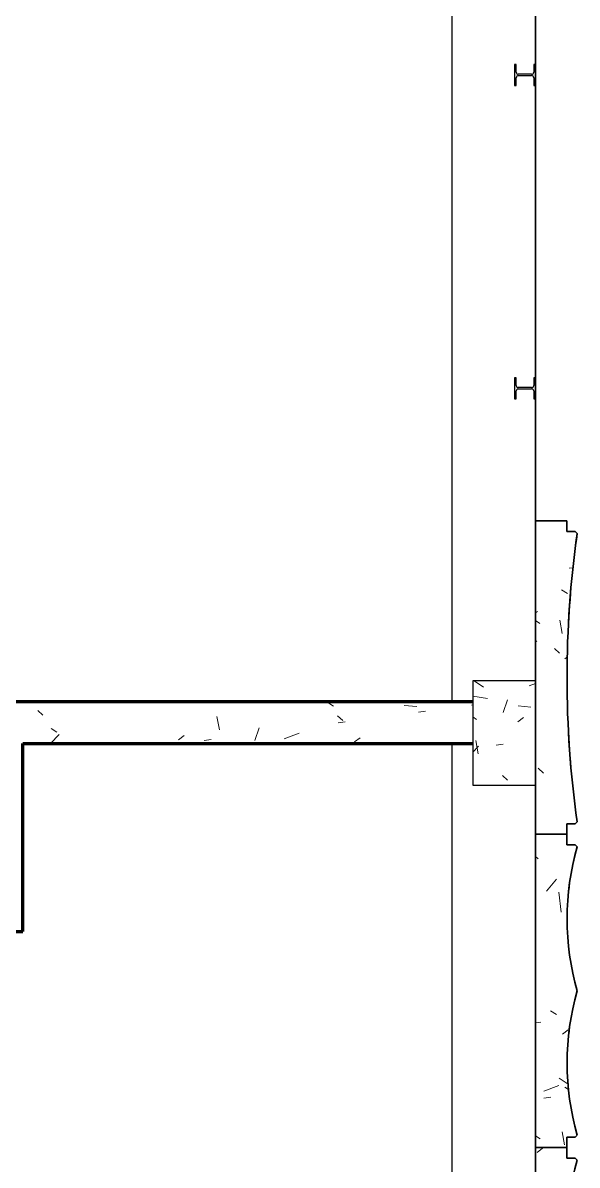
# Model space of a CAD drawing. Header units: millimetres. Extents: x -4391136 to -1798569, y -886572 to -291056.
# Drawn here: x -2665554 to -2662899, y -504168 to -498699 of the extents above; entities that cross this region are included whole.
import ezdxf

# ---------------------------------------------------------------- set-up
doc = ezdxf.new("R2010")
doc.units = ezdxf.units.MM
for name, color, linetype in [('Xref-C-1-PP17-AR-2214-01-B$0$A-GLAZ-CURT', 7, 'Continuous'), ('Xref-C-1-PP17-AR-2214-01-B$0$A-Wall', 7, 'Continuous'), ('Xref-C-1-PP17-AR-2214-01-B$0$A-WALL-PATT', 7, 'Continuous'), ('Xref-C-1-PP17-AR-2214-01-B$0$S-BEAM', 7, 'Continuous'), ('Xref-C-1-PP17-AR-2214-01-B$0$S-COLS', 7, 'Continuous'), ('Xref-C-1-PP17-AR-2214-01-B$0$S-COLS-E', 7, 'Continuous'), ('Xref-C-1-PP17-AR-2214-01-B$0$WALL-E', 7, 'Continuous')]:
    doc.layers.add(name, color=color, linetype=linetype)

# ---------------------------------------------------------------- blocks, each defined once
blk = doc.blocks.new('Xref-C-1-PP17-AR-2214-01-B$0$ACM_STR_COLN_Precast- Rectangular Column - 300x500-29835394-ENTRANCE 2 - LOWER ROOF FLOOR PLAN01-flat-1')
at = {"layer": 'Xref-C-1-PP17-AR-2214-01-B$0$S-COLS-E', "lineweight": 9}
h = blk.add_hatch(dxfattribs=at)
h.set_pattern_fill('ACET-2D-FP_50', style=0, pattern_type=2)
h.set_pattern_definition([(50, (2730087.7, 502148.95), (-459.03375, 385.17505), [76.2, -838.2]), (355, (2730087.7, 502148.95), (65.28253, 746.1827), [60.96, -670.56]), (100.451, (2730148.46, 502143.6), (-693.383, -127.89768), [64.76, -712.36]), (46.184, (2730087.7, 502352.15), (-648.5725, 622.30642), [114.3, -1257.3]), (96.636, (2730178.1, 502338.1), (-1050.5343, -122.21992), [97.14, -1068.54]), (351.184, (2730087.7, 502352.1), (172.19714, 1110.27497), [91.44, -1005.84]), (21, (2730189.3, 502301.35), (-214.74339, 559.42566), [76.2, -838.2]), (326, (2730189.3, 502301.35), (418.85394, 620.9765), [60.96, -670.56]), (71.451, (2730239.9, 502267.26), (-668.45247, 224.29692), [64.76, -712.36]), (37.5, (2730087.73, 502148.95), (-158.769242, 206.912105), [33.528, -628.904, 33.528, -1320.292]), (37.5, (2730087.73, 502148.95), (-158.769242, 206.912105), [-695.96, -647.192, 33.528, -639.572]), (7.5, (2730087.73, 502148.95), (-47.303606, 359.30656), [33.528, -354.584, 33.528, -870.204]), (7.5, (2730087.73, 502148.95), (-47.303606, 359.30656), [-421.64, -613.664, 33.528, -223.012]), (327.5, (2729861.16, 502148.95), (146.191164, 229.474162), [33.528, -220.472, 33.528, -1810.512]), (327.5, (2729861.16, 502148.95), (146.191164, 229.474162), [-287.528, -758.952, 33.528, -1018.032]), (317.5, (2729759.56, 502148.95), (321.09789, 350.41686), [33.528, -296.672, 33.528, -1239.52]), (317.5, (2729759.56, 502148.95), (321.09789, 350.41686), [-363.728, -492.76, 33.528, -713.232])])
h.paths.add_polyline_path([(-150, -190), (-150, -200), (150, -200), (150, 300), (-150, 300)])
at = {"layer": 'Xref-C-1-PP17-AR-2214-01-B$0$S-COLS', "color": 7}
for p, q in [((150, 300), (-150, 300)), ((-150, 300), (-150, 290)), ((-150, 290), (-150, -190)), ((150, 290), (150, 300)), ((150, -190), (150, 290)), ((-150, -190), (-150, -200)), ((-150, -200), (150, -200)), ((150, -200), (150, -190))]:
    blk.add_line(p, q, dxfattribs=at)
blk = doc.blocks.new('Xref-C-1-PP17-AR-2214-01-B$0$H-Wide Flange-Column - H100x100x17_2-V94-ENTRANCE 2 - LOWER ROOF FLOOR PLAN01-flat-1')
at = {"layer": 'Xref-C-1-PP17-AR-2214-01-B$0$S-COLS', "color": 7}
for p, q in [((-42, 50), (-50, 50)), ((-50, 50), (-50, -50)), ((-42, 13), (-42, 50)), ((32, 3), (-32, 3)), ((50, 50), (42, 50)), ((42, 50), (42, 13)), ((50, -50), (50, 50)), ((-50, -50), (-42, -50)), ((-42, -50), (-42, -13)), ((-32, -3), (32, -3)), ((42, -13), (42, -50)), ((42, -50), (50, -50))]:
    blk.add_line(p, q, dxfattribs=at)
for centre, start, end in [((-32, 13), 180, 270), ((32, 13), 270, 0), ((-32, -13), 90, 180), ((32, -13), 0, 90)]:
    blk.add_arc(centre, 10, start, end, dxfattribs=at)
blk = doc.blocks.new('Xref-C-1-PP17-AR-2214-01-B$0$H-Wide Flange-Column - H100x100x17_2-V93-ENTRANCE 2 - LOWER ROOF FLOOR PLAN01-flat-1')
at = {"layer": 'Xref-C-1-PP17-AR-2214-01-B$0$S-COLS', "color": 7}
for p, q in [((-42, 50), (-50, 50)), ((-50, 50), (-50, -50)), ((-42, 13), (-42, 50)), ((32, 3), (-32, 3)), ((50, 50), (42, 50)), ((42, 50), (42, 13)), ((50, -50), (50, 50)), ((-50, -50), (-42, -50)), ((-42, -50), (-42, -13)), ((-32, -3), (32, -3)), ((42, -13), (42, -50)), ((42, -50), (50, -50))]:
    blk.add_line(p, q, dxfattribs=at)
for centre, start, end in [((-32, 13), 180, 270), ((32, 13), 270, 0), ((-32, -13), 90, 180), ((32, -13), 0, 90)]:
    blk.add_arc(centre, 10, start, end, dxfattribs=at)
blk = doc.blocks.new('Xref-C-1-PP17-AR-2214-01-B$0$DPA_Curved type B - Curved Type B-V45-ENTRANCE 2 - LOWER ROOF FLOOR PLAN01-flat-1')
at = {"layer": 'Xref-C-1-PP17-AR-2214-01-B$0$A-GLAZ-CURT', "lineweight": 9}
h = blk.add_hatch(dxfattribs=at)
h.set_pattern_fill('ACET-2D-FP_28', angle=90, style=0, pattern_type=2)
h.set_pattern_definition([(50, (2729937.74, 503333.4), (-459.03375, 385.17505), [76.2, -838.2]), (355, (2729937.7, 503333.4), (65.28253, 746.1827), [60.96, -670.56]), (100.451, (2729998.46, 503328.1), (-693.383, -127.89768), [64.76, -712.36]), (46.184, (2729937.7, 503536.6), (-648.5725, 622.30642), [114.3, -1257.3]), (96.636, (2730028.1, 503522.6), (-1050.5343, -122.21992), [97.14, -1068.54]), (351.184, (2729937.7, 503536.6), (172.19714, 1110.27497), [91.44, -1005.84]), (21, (2730039.34, 503485.8), (-214.74339, 559.42566), [76.2, -838.2]), (326, (2730039.3, 503485.8), (418.85394, 620.9765), [60.96, -670.56]), (71.451, (2730089.9, 503451.7), (-668.45247, 224.29692), [64.76, -712.36]), (37.5, (2729937.74, 503333.4), (-158.769242, 206.912105), [33.528, -628.904, 33.528, -1320.292]), (37.5, (2729937.74, 503333.4), (-158.769242, 206.912105), [-695.96, -647.192, 33.528, -639.572]), (7.5, (2729937.74, 503333.4), (-47.303606, 359.30656), [33.528, -354.584, 33.528, -870.204]), (7.5, (2729937.74, 503333.4), (-47.303606, 359.30656), [-421.64, -613.664, 33.528, -223.012]), (327.5, (2729711.17, 503333.4), (146.191164, 229.474162), [33.528, -220.472, -1844.04]), (327.5, (2729711.17, 503333.4), (146.191164, 229.474162), [-254, 33.528, -758.952, -1051.56]), (327.5, (2729711.17, 503333.4), (146.191164, 229.474162), [-1046.48, 33.528, -1018.032]), (317.5, (2729609.57, 503333.4), (321.09789, 350.41686), [33.528, -296.672, 33.528, -1239.52]), (317.5, (2729609.57, 503333.4), (321.09789, 350.41686), [-363.728, -492.76, 33.528, -713.232])])
h.paths.add_polyline_path([(0, -671.5), (0, -750), (150, -750), (150, -700), (190, -700), (200, -690), (173.1, -576.7), (156.9, -461.3), (151.4, -345), (156.9, -228.7), (173.3, -112.6), (200, 0), (173.1, 113.3), (156.9, 228.7), (151.4, 345), (156.9, 461.3), (173.3, 577.4), (200, 690), (190, 700), (150, 700), (150, 750), (0, 750)])
at = {"layer": 'Xref-C-1-PP17-AR-2214-01-B$0$A-GLAZ-CURT', "color": 7, "lineweight": 35}
for p, q in [((150, 750), (0, 750)), ((0, 750), (0, -750)), ((150, 700), (150, 750)), ((190, 700), (150, 700)), ((200, 690), (190, 700)), ((150, -750), (150, -700)), ((150, -700), (190, -700)), ((190, -700), (200, -690)), ((0, -750), (150, -750))]:
    blk.add_line(p, q, dxfattribs=at)
for centre in [(1401.5, 345), (1401.5, -345)]:
    blk.add_arc(centre, 1250, 163.9788, 196.0212, dxfattribs=at)
blk = doc.blocks.new('Xref-C-1-PP17-AR-2214-01-B$0$DPA_Curved type B - Curved Type B-V35-ENTRANCE 2 - LOWER ROOF FLOOR PLAN01-flat-1')
at = {"layer": 'Xref-C-1-PP17-AR-2214-01-B$0$A-GLAZ-CURT', "color": 7}
for p, q in [((0, 750), (0, -750)), ((0, -750), (0, 750)), ((150, 700.5), (150, 750)), ((150, 750), (150, 700.5)), ((150, -750), (150, -700)), ((150, -700), (190, -700)), ((190, -700), (150, -700)), ((150, -700), (150, -750)), ((190, -700), (200, -690)), ((200, -690), (190, -700))]:
    blk.add_line(p, q, dxfattribs=at)
for centre, start, end in [((1401.5, 345), 163.9788, 179.9748), ((1401.5, 345), 163.9788, 169.2853), ((1401.5, 345), 169.3192, 179.9748), ((1401.5, 345), 180, 185.3152), ((1401.5, 345), 180, 185.3152), ((1401.5, -345), 163.9788, 179.9748), ((1401.5, -345), 163.9788, 169.2853), ((1401.5, -345), 169.3192, 179.9748), ((1401.5, -345), 180, 185.3152), ((1401.5, -345), 180, 185.3152)]:
    blk.add_arc(centre, 1250, start, end, dxfattribs=at)
blk = doc.blocks.new('Xref-C-1-PP17-AR-2214-01-B$0$DPA_Curved type A - Curved Type A-V34-ENTRANCE 2 - LOWER ROOF FLOOR PLAN01-flat-1')
at = {"layer": 'Xref-C-1-PP17-AR-2214-01-B$0$A-GLAZ-CURT', "color": 7}
for p, q in [((0, 750), (0, -750)), ((0, -750), (0, 750)), ((150, 700.5), (150, 750)), ((150, 750), (150, 700.5)), ((150, -750), (150, -700)), ((150, -700), (190, -700)), ((190, -700), (150, -700)), ((150, -700), (150, -750)), ((190, -700), (200, -690)), ((200, -690), (190, -700))]:
    blk.add_line(p, q, dxfattribs=at)
for start, end in [(171.9525, 177.3111), (171.9525, 177.3111), (177.3175, 179.9936), (177.3175, 179.9936), (180, 182.6761), (180, 182.6761), (182.6825, 185.3586), (182.6825, 185.3586)]:
    blk.add_arc((5080.2, 0), 4928.8, start, end, dxfattribs=at)
blk = doc.blocks.new('Xref-C-1-PP17-AR-2214-01-B$0$DPA_Curved type A - Curved Type A-V14-ENTRANCE 2 - LOWER ROOF FLOOR PLAN01-flat-1')
at = {"layer": 'Xref-C-1-PP17-AR-2214-01-B$0$A-GLAZ-CURT', "lineweight": 9}
h = blk.add_hatch(dxfattribs=at)
h.set_pattern_fill('ACET-2D-FP_15', angle=90, style=0, pattern_type=2)
h.set_pattern_definition([(50, (2729937.74, 501833.4), (-459.03375, 385.17505), [76.2, -838.2]), (355, (2729937.7, 501833.4), (65.28253, 746.1827), [60.96, -670.56]), (100.451, (2729998.46, 501828.1), (-693.383, -127.89768), [64.76, -712.36]), (46.184, (2729937.7, 502036.6), (-648.5725, 622.30642), [114.3, -1257.3]), (96.636, (2730028.1, 502022.6), (-1050.5343, -122.21992), [97.14, -1068.54]), (351.184, (2729937.7, 502036.6), (172.19714, 1110.27497), [91.44, -1005.84]), (21, (2730039.34, 501985.8), (-214.74339, 559.42566), [76.2, -838.2]), (326, (2730039.3, 501985.8), (418.85394, 620.9765), [60.96, -670.56]), (71.451, (2730089.9, 501951.7), (-668.45247, 224.29692), [64.76, -712.36]), (37.5, (2729937.74, 501833.4), (-158.769242, 206.912105), [33.528, -628.904, 33.528, -1320.292]), (37.5, (2729937.74, 501833.4), (-158.769242, 206.912105), [-695.96, -647.192, 33.528, -639.572]), (7.5, (2729937.74, 501833.4), (-47.303606, 359.30656), [33.528, -354.584, 33.528, -870.204]), (7.5, (2729937.74, 501833.4), (-47.303606, 359.30656), [-421.64, -613.664, 33.528, -223.012]), (327.5, (2729711.17, 501833.4), (146.191164, 229.474162), [33.528, -220.472, -1844.04]), (327.5, (2729711.17, 501833.4), (146.191164, 229.474162), [-254, 33.528, -758.952, -1051.56]), (327.5, (2729711.17, 501833.4), (146.191164, 229.474162), [-1046.48, 33.528, -1018.032]), (317.5, (2729609.57, 501833.4), (321.09789, 350.41686), [33.528, -296.672, 33.528, -1239.52]), (317.5, (2729609.57, 501833.4), (321.09789, 350.41686), [-363.728, -492.76, 33.528, -713.232])])
h.paths.add_polyline_path([(0, -750), (150, -750), (150, -700), (190, -700), (200, -690), (173.1, -460.8), (156.9, -230.7), (151.5, 0), (156.9, 230.7), (173.3, 462.7), (200, 690), (190, 700), (150, 700), (150, 750), (0, 750)])
at = {"layer": 'Xref-C-1-PP17-AR-2214-01-B$0$A-GLAZ-CURT', "color": 7, "lineweight": 35}
for p, q in [((150, 750), (0, 750)), ((0, 750), (0, -750)), ((150, 700), (150, 750)), ((190, 700), (150, 700)), ((200, 690), (190, 700)), ((150, -750), (150, -700)), ((150, -700), (190, -700)), ((190, -700), (200, -690)), ((0, -750), (150, -750))]:
    blk.add_line(p, q, dxfattribs=at)
blk.add_arc((5080.2, 0), 4928.8, 171.9525, 188.0475, dxfattribs=at)
blk = doc.blocks.new('Xref-C-1-PP17-AR-2214-01-B$0$DPA_Curved type B - Curved Type B-31237759-ENTRANCE 2 - LOWER ROOF FLOOR PLAN01-flat-1')
at = {"layer": 'Xref-C-1-PP17-AR-2214-01-B$0$A-GLAZ-CURT', "lineweight": 9}
h = blk.add_hatch(dxfattribs=at)
h.set_pattern_fill('ACET-2D-FP_14', angle=90, style=0, pattern_type=2)
h.set_pattern_definition([(50, (2729937.74, 504833.4), (-459.03375, 385.17505), [76.2, -838.2]), (355, (2729937.7, 504833.4), (65.28253, 746.1827), [60.96, -670.56]), (100.451, (2729998.46, 504828.1), (-693.383, -127.89768), [64.76, -712.36]), (46.184, (2729937.7, 505036.6), (-648.5725, 622.30642), [114.3, -1257.3]), (96.636, (2730028.1, 505022.6), (-1050.5343, -122.21992), [97.14, -1068.54]), (351.184, (2729937.7, 505036.6), (172.19714, 1110.27497), [91.44, -1005.84]), (21, (2730039.34, 504985.8), (-214.74339, 559.42566), [76.2, -838.2]), (326, (2730039.3, 504985.8), (418.85394, 620.9765), [60.96, -670.56]), (71.451, (2730089.9, 504951.7), (-668.45247, 224.29692), [64.76, -712.36]), (37.5, (2729937.74, 504833.4), (-158.769242, 206.912105), [33.528, -628.904, 33.528, -1320.292]), (37.5, (2729937.74, 504833.4), (-158.769242, 206.912105), [-695.96, -647.192, 33.528, -639.572]), (7.5, (2729937.74, 504833.4), (-47.303606, 359.30656), [33.528, -354.584, 33.528, -870.204]), (7.5, (2729937.74, 504833.4), (-47.303606, 359.30656), [-421.64, -613.664, 33.528, -223.012]), (327.5, (2729711.17, 504833.4), (146.191164, 229.474162), [33.528, -220.472, -1844.04]), (327.5, (2729711.17, 504833.4), (146.191164, 229.474162), [-254, 33.528, -758.952, -1051.56]), (327.5, (2729711.17, 504833.4), (146.191164, 229.474162), [-1046.48, 33.528, -1018.032]), (317.5, (2729609.57, 504833.4), (321.09789, 350.41686), [33.528, -296.672, 33.528, -1239.52]), (317.5, (2729609.57, 504833.4), (321.09789, 350.41686), [-363.728, -492.76, 33.528, -713.232])])
h.paths.add_polyline_path([(0, -750), (150, -750), (150, -700), (190, -700), (200, -690), (173.1, -576.7), (156.9, -461.3), (151.4, -345), (156.9, -228.7), (173.3, -112.6), (200, 0), (173.1, 113.3), (156.9, 228.7), (151.4, 345), (156.9, 461.3), (173.3, 577.4), (200, 690), (190, 700), (150, 700), (150, 750), (0, 750)])
at = {"layer": 'Xref-C-1-PP17-AR-2214-01-B$0$A-GLAZ-CURT', "color": 7, "lineweight": 35}
for p, q in [((150, 750), (0, 750)), ((0, 750), (0, -750)), ((150, 700), (150, 750)), ((190, 700), (150, 700)), ((200, 690), (190, 700)), ((150, -750), (150, -700)), ((150, -700), (190, -700)), ((190, -700), (200, -690)), ((0, -750), (150, -750))]:
    blk.add_line(p, q, dxfattribs=at)
for centre in [(1401.5, 345), (1401.5, -345)]:
    blk.add_arc(centre, 1250, 163.9788, 196.0212, dxfattribs=at)
blk = doc.blocks.new('Xref-C-1-PP17-AR-2214-01-B')
at = {"layer": 'Xref-C-1-PP17-AR-2214-01-B$0$A-WALL-PATT', "lineweight": 9}
h = blk.add_hatch(dxfattribs=at)
h.set_pattern_fill('ACET-2D-FP_6', angle=50, style=0, pattern_type=2)
h.set_pattern_definition([(230, (-2732690.24, -501948.95), (459.03, -385.18), [76.2, -838.2]), (175, (-2732690.24, -501948.95), (-65.28, -746.18), [60.96, -670.56]), (280.45, (-2732751, -501943.6), (693.38, 127.9), [64.76, -712.36]), (226.184, (-2732690.24, -502152.15), (648.57, -622.3), [114.3, -1257.3]), (276.636, (-2732780.6, -502138.1), (1050.53, 122.2), [97.14, -1068.54]), (171.184, (-2732690.2, -502152.1), (-172.2, -1110.27), [91.44, -1005.84]), (201, (-2732791.84, -502101.35), (214.74, -559.43), [76.2, -838.2]), (146, (-2732791.84, -502101.35), (-418.85, -620.98), [60.96, -670.56]), (251.45, (-2732842.4, -502067.26), (668.45, -224.3), [64.76, -712.36]), (217.5, (-2732690.24, -501948.95), (158.77, -206.912), [33.53, -628.904, 33.53, -1320.29]), (217.5, (-2732690.24, -501948.95), (158.77, -206.912), [-695.96, -647.19, 33.53, -639.57]), (187.5, (-2732690.24, -501948.95), (47.304, -359.307), [33.53, -354.584, 33.53, -870.204]), (187.5, (-2732690.24, -501948.95), (47.304, -359.307), [-421.64, -613.664, 33.53, -223.01]), (147.5, (-2732463.68, -501948.95), (-146.19, -229.474), [33.53, -220.47, -1844.04]), (147.5, (-2732463.68, -501948.95), (-146.19, -229.474), [-254, 33.53, -758.95, -1051.56]), (147.5, (-2732463.68, -501948.95), (-146.19, -229.474), [-1046.48, 33.53, -1018.03]), (137.5, (-2732362.1, -501948.95), (-321.1, -350.42), [33.53, -296.67, 33.53, -1239.52]), (137.5, (-2732362.1, -501948.95), (-321.1, -350.42), [-363.73, -492.76, 33.53, -713.23])])
h.paths.add_polyline_path([(-2730390.6, -502148.9), (-2730237.7, -502148.9), (-2730237.7, -501948.9), (-2735242.7, -501948.9), (-2735242.7, -502148.9)])
at = {"layer": 'Xref-C-1-PP17-AR-2214-01-B$0$A-Wall', "color": 7, "lineweight": 70}
for p, q in [((-2730237.7, -501948.9), (-2734392.7, -501948.9)), ((-2732392.7, -502148.9), (-2730237.7, -502148.9)), ((-2732392.7, -503048.9), (-2732392.7, -502148.9)), ((-2735242.7, -503048.9), (-2732392.7, -503048.9))]:
    blk.add_line(p, q, dxfattribs=at)
at = {"layer": 'Xref-C-1-PP17-AR-2214-01-B$0$S-BEAM', "color": 7}
for p, q in [((-2729937.7, -515883.9), (-2729937.7, -496178.9)), ((-2730337.7, -497378.9), (-2730337.7, -501948.9)), ((-2730337.7, -502148.9), (-2730337.7, -504548.9))]:
    blk.add_line(p, q, dxfattribs=at)
at = {"layer": 'Xref-C-1-PP17-AR-2214-01-B$0$WALL-E', "color": 7}
blk.add_line((-2729937.7, -495678.9), (-2729937.7, -510083.9), dxfattribs=at)
at = {"color": 7}
for name, p in [('Xref-C-1-PP17-AR-2214-01-B$0$H-Wide Flange-Column - H100x100x17_2-V94-ENTRANCE 2 - LOWER ROOF FLOOR PLAN01-flat-1', (-2729987.7, -498948.4)), ('Xref-C-1-PP17-AR-2214-01-B$0$H-Wide Flange-Column - H100x100x17_2-V93-ENTRANCE 2 - LOWER ROOF FLOOR PLAN01-flat-1', (-2729987.7, -500448.4)), ('Xref-C-1-PP17-AR-2214-01-B$0$DPA_Curved type A - Curved Type A-V14-ENTRANCE 2 - LOWER ROOF FLOOR PLAN01-flat-1', (-2729937.7, -501833.4)), ('Xref-C-1-PP17-AR-2214-01-B$0$DPA_Curved type A - Curved Type A-V34-ENTRANCE 2 - LOWER ROOF FLOOR PLAN01-flat-1', (-2729937.7, -501833.9)), ('Xref-C-1-PP17-AR-2214-01-B$0$ACM_STR_COLN_Precast- Rectangular Column - 300x500-29835394-ENTRANCE 2 - LOWER ROOF FLOOR PLAN01-flat-1', (-2730087.7, -502148.9)), ('Xref-C-1-PP17-AR-2214-01-B$0$DPA_Curved type B - Curved Type B-V45-ENTRANCE 2 - LOWER ROOF FLOOR PLAN01-flat-1', (-2729937.7, -503333.4)), ('Xref-C-1-PP17-AR-2214-01-B$0$DPA_Curved type B - Curved Type B-V35-ENTRANCE 2 - LOWER ROOF FLOOR PLAN01-flat-1', (-2729937.7, -503333.9)), ('Xref-C-1-PP17-AR-2214-01-B$0$DPA_Curved type B - Curved Type B-31237759-ENTRANCE 2 - LOWER ROOF FLOOR PLAN01-flat-1', (-2729937.7, -504833.4))]:
    blk.add_blockref(name, p, dxfattribs=at)

msp = doc.modelspace()

# ---------------------------------------------------------------- block references
at = {"color": 7}
msp.add_blockref('Xref-C-1-PP17-AR-2214-01-B', (66839, 0), dxfattribs=at)

doc.saveas('drawing.dxf')
